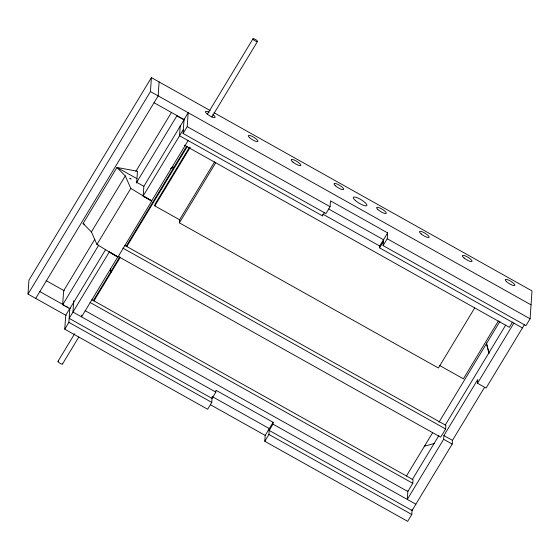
<?xml version="1.0" encoding="UTF-8"?>
<svg xmlns="http://www.w3.org/2000/svg" width="560" height="560" viewBox="0 0 560 560"><rect width="100%" height="100%" fill="white"/><g stroke="black" fill="none" stroke-linecap="round" stroke-linejoin="round"><path stroke-width="0.84" d="M66.22 315.511L28 294.098L28.952 280.147L151.403 77.623L210.203 110.572M105.476 249.781L69.825 308.756L62.678 304.752L63.63 290.801L94.773 239.295M212.121 397.173L211.764 402.416L207.634 409.248L64.764 329.182L65.716 315.231L69.846 308.399M64.764 329.182L68.894 322.35L69.881 307.937M73.738 300.783L72.968 312.067L215.838 392.126L212.037 398.419L69.167 318.353L109.326 251.937L116.466 255.941M81.662 315.133L81.543 316.869L117.894 256.739M109.326 251.937L117.873 257.096L151.746 201.061L130.802 188.419L125.279 175.903L116.956 167.468L83.083 223.503L91.406 231.931L96.922 244.447L117.873 257.096M28 294.098L150.451 91.567L151.403 77.623M159.117 81.942L158.165 95.893L35.714 298.424M179.949 219.975L154.805 205.884L154.903 204.393L189.462 147.238M180.264 125.356L179.557 135.772L322.427 215.838L324.534 212.345M214.018 112.714L532 290.913L530.096 318.808L525.966 325.64L383.096 245.581L387.233 238.749L387.632 232.883L330.484 200.858L330.085 206.717L325.955 213.556L183.085 133.49L184.065 119.07M474.747 307.874L438.396 367.997L179.375 222.838L179.585 219.772L214.592 161.875M183.085 133.49L187.215 126.658L188.167 112.707L184.037 119.539M215.838 392.126L215.964 390.271L273.112 422.296L272.986 424.158L269.185 430.444L412.055 510.503L452.207 444.087L452.459 440.37L484.533 387.331M412.139 509.278L411.782 514.507L407.652 521.339L264.782 441.273L265.181 435.414L273.112 422.296M264.782 441.273L268.912 434.441L269.311 428.582L212.163 396.557M322.427 215.838L322.511 214.599M522.438 327.929L379.568 247.863L379.701 246.008L387.632 232.883M383.096 245.581L383.495 239.722L328.636 208.971M407.876 490.735L407.281 499.415L443.639 439.285L443.891 435.568L477.764 379.533L477.512 383.257L486.087 388.059L524.552 324.436M85.134 310.674L407.82 491.512L412.776 483.315L413.028 479.682L91.861 299.705M117.985 256.34L440.671 437.178L445.627 428.974L445.879 425.348L124.712 245.364M91.406 231.931L125.279 175.903M135.842 171.367L171.5 112.392M96.922 244.447L130.802 188.419M62.678 304.752L98.784 245.035M136.248 183.078L176.869 115.892L184.009 119.896L143.843 186.333M183.358 129.486L143.199 195.902L151.774 200.711L188.125 140.581M93.156 300.86L119.805 256.788M126.126 246.33L186.648 146.23M93.961 300.853L120.155 257.53M126.931 246.323L187.446 146.23M57.967 361.361L74.704 333.676M207.263 114.429L252.959 38.85M154.805 205.884L190.253 147.245M62.531 363.951L78.82 337.015M211.834 117.012L257.523 41.433M179.375 222.838L215.726 162.715M379.568 247.863L383.369 241.577M498.393 320.922L463.386 378.819L439.768 365.582M406.462 475.986L432.656 432.656M438.984 422.198L499.954 321.356M412.237 479.675L438.879 435.603M445.2 425.145L505.722 325.045M512.498 322.084L509.348 327.306L184.366 145.187M477.512 383.257L513.87 323.127M171.325 167.65L174.678 166.761M170.443 168.427L174.643 167.314M424.221 446.194L434.294 443.52M150.451 91.567L531.048 304.864M154.035 102.725L184.534 119.819M187.215 126.658L330.085 206.717M387.233 238.749L530.096 318.808M323.309 214.41L379.701 246.008M136.962 178.682L116.956 167.468L137.466 171.241L136.71 182.308L143.857 186.312L143.178 196.259L151.746 201.061M83.083 223.503L84.56 224.329M122.941 248.136L445.627 428.974M443.891 435.568L452.459 440.37M443.639 439.285L452.207 444.087M90.09 302.477L412.776 483.315M46.137 280.63L64.435 290.885M39.844 291.585L64.246 305.263M65.772 306.117L68.061 307.398M272.986 424.158L415.856 504.217M68.894 322.35L211.764 402.416M268.912 434.441L411.782 514.507M210.322 404.67L265.181 435.414M486.437 342.937L488.859 352.17M486.395 343.497L489.041 353.57M110.824 269.906L111.265 271.579M110.348 268.779L111.23 272.139M212.842 114.499A5.614 1.421 31.2 0 1 213.626 117.523A5.614 1.421 31.2 0 1 206.017 112.896A5.614 1.421 31.2 0 1 209.174 112.266M62.482 363.72A2.639 0.672 31.2 0 1 59.57 363.02A2.639 0.672 31.2 0 1 58.695 361.235M129.892 178.241L130.984 178.955L129.892 178.241M249.641 137.704A5.614 1.421 31.2 0 0 257.817 141.547A5.614 1.421 31.2 0 0 252 136.276A5.614 1.421 31.2 0 0 249.641 137.704M292.943 162.099A5.614 1.421 31.2 0 0 300.811 165.438A5.614 1.421 31.2 0 0 294.287 160.041A5.614 1.421 31.2 0 0 292.943 162.099M335.377 185.752A5.614 1.421 31.2 0 0 343.546 189.581A5.614 1.421 31.2 0 0 337.701 184.303A5.614 1.421 31.2 0 0 335.377 185.752M377.643 209.314A5.614 1.421 31.2 0 0 385.98 213.521A5.614 1.421 31.2 0 0 380.786 208.411A5.614 1.421 31.2 0 0 377.643 209.314M421.218 233.975A5.614 1.421 31.2 0 0 429.121 237.363A5.614 1.421 31.2 0 0 422.653 231.966A5.614 1.421 31.2 0 0 421.218 233.975M464.093 258.006A5.614 1.421 31.2 0 0 471.982 261.38A5.614 1.421 31.2 0 0 465.493 255.983A5.614 1.421 31.2 0 0 464.093 258.006M506.541 281.666A5.614 1.421 31.2 0 0 514.717 285.509A5.614 1.421 31.2 0 0 508.9 280.245A5.614 1.421 31.2 0 0 506.541 281.666M355.348 200.473A7.924 2.009 31.2 0 0 366.765 205.674A7.924 2.009 31.2 0 0 358.211 198.163A7.924 2.009 31.2 0 0 355.348 200.473M253.561 39.739A2.639 0.672 31.2 0 0 257.425 41.58A2.639 0.672 31.2 0 0 254.737 39.109A2.639 0.672 31.2 0 0 253.561 39.739"/></g></svg>
